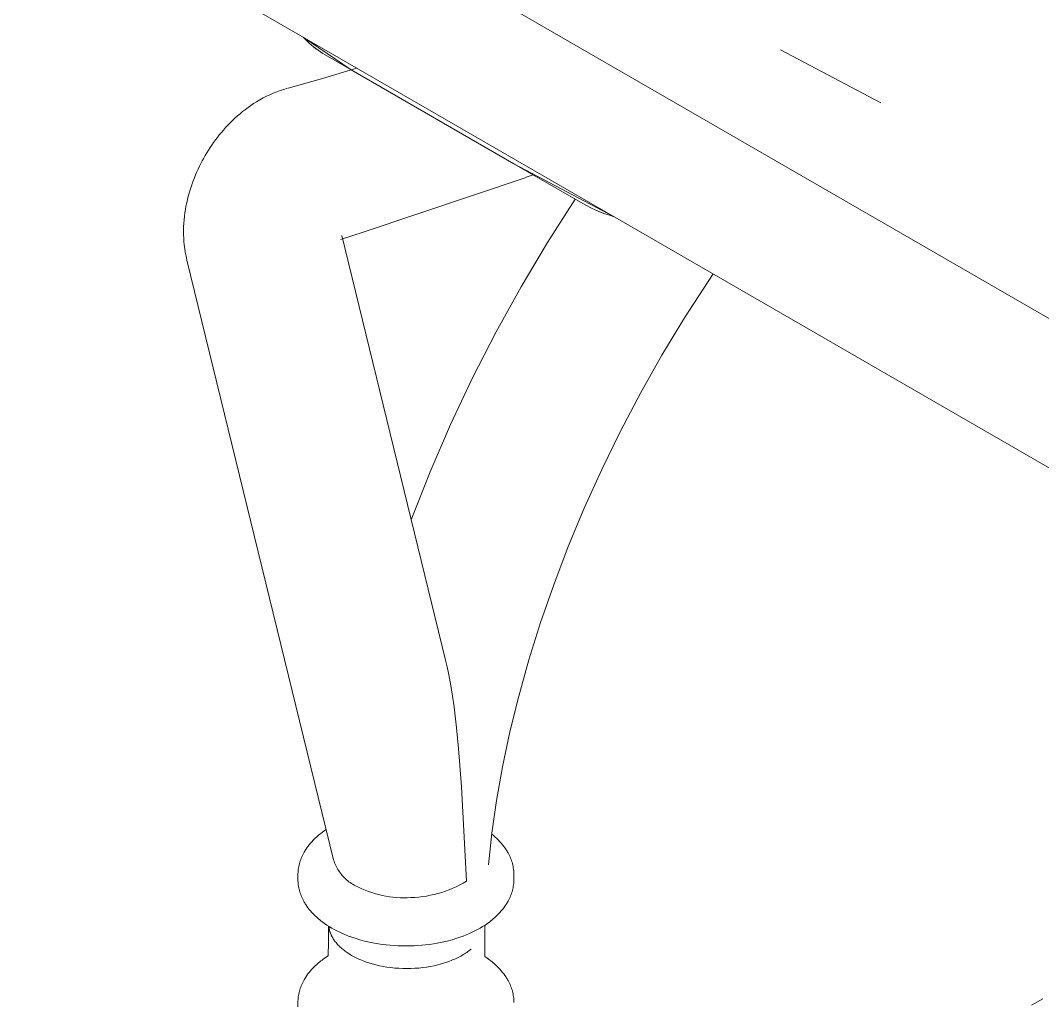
# Model space of a CAD drawing. Header units: inches. Extents: x -7 to 144, y -3 to 95.
# Drawn here: x 112.01 to 119.74, y 61.13 to 68.55 of the extents above; entities that cross this region are included whole.
import ezdxf

# ---------------------------------------------------------------- set-up
doc = ezdxf.new("R2010")
doc.units = ezdxf.units.IN
doc.linetypes.add('HIDDEN', pattern=[1.905, 1.27, -0.635])
doc.layers.add('ZANO_R', color=7, linetype='Continuous', lineweight=0)
doc.layers.add('ZANO_R_przerywana', color=250, linetype='HIDDEN', lineweight=0)

msp = doc.modelspace()

# ---------------------------------------------------------------- linework, layer by layer
at = {"layer": 'ZANO_R'}
for p, q in [((120.21589, 66.04999), (112.1434, 70.71064)), ((120.08463, 64.99766), (112.01214, 69.65831)), ((114.16518, 68.40781), (114.15077, 68.42358)), ((114.1652, 68.40784), (114.15077, 68.42358)), ((114.15077, 68.42358), (114.51223, 68.17737)), ((114.18011, 68.39255), (114.16518, 68.40781)), ((114.18015, 68.39259), (114.1652, 68.40784)), ((114.19556, 68.37781), (114.18011, 68.39255)), ((114.19561, 68.37786), (114.18015, 68.39259)), ((114.21151, 68.3636), (114.19556, 68.37781)), ((114.21155, 68.36366), (114.19561, 68.37786)), ((114.22792, 68.34994), (114.21151, 68.3636)), ((114.22797, 68.35), (114.21155, 68.36366)), ((114.24479, 68.33684), (114.22792, 68.34994)), ((114.24484, 68.3369), (114.22797, 68.35)), ((114.2621, 68.32433), (114.24479, 68.33684)), ((114.26214, 68.32438), (114.24484, 68.3369)), ((114.27982, 68.31241), (114.2621, 68.32433)), ((114.27985, 68.31245), (114.26214, 68.32438)), ((114.29794, 68.3011), (114.27982, 68.31241)), ((114.29795, 68.30113), (114.27985, 68.31245)), ((117.7577, 68.3283), (118.51658, 67.92767)), ((117.7577, 68.3283), (118.51658, 67.92767)), ((114.31643, 68.29042), (114.29794, 68.3011)), ((114.31643, 68.29042), (114.29795, 68.30113)), ((114.51223, 68.17737), (114.31643, 68.29042)), ((114.51223, 68.17737), (114.31643, 68.29042)), ((114.29574, 68.11154), (114.5542, 68.19065)), ((114.51223, 68.17737), (115.74241, 67.46713)), ((114.03555, 68.03828), (114.29574, 68.11154)), ((113.92266, 67.99971), (113.94962, 68.01053)), ((113.94962, 68.01053), (113.97691, 68.02044)), ((113.97691, 68.02044), (114.00451, 68.02942)), ((114.00451, 68.02942), (114.03241, 68.03745)), ((113.77538, 67.92144), (113.79693, 67.93502)), ((113.79693, 67.93502), (113.82315, 67.95054)), ((113.82315, 67.95054), (113.84746, 67.96395)), ((113.84746, 67.96395), (113.87217, 67.97662)), ((113.87217, 67.97662), (113.89725, 67.98855)), ((113.89725, 67.98855), (113.92266, 67.99971)), ((113.67218, 67.84488), (113.69219, 67.8613)), ((113.69219, 67.8613), (113.71259, 67.87722)), ((113.71259, 67.87722), (113.73337, 67.89264)), ((113.73337, 67.89264), (113.75419, 67.9073)), ((113.75419, 67.9073), (113.77538, 67.92144)), ((113.58015, 67.75817), (113.59767, 67.77622)), ((113.59767, 67.77622), (113.6156, 67.79388)), ((113.6156, 67.79388), (113.6339, 67.81115)), ((113.6339, 67.81115), (113.65258, 67.828)), ((113.65258, 67.828), (113.67218, 67.84488)), ((113.51563, 67.68444), (113.53119, 67.70336)), ((113.53119, 67.70336), (113.54714, 67.72196)), ((113.54714, 67.72196), (113.56346, 67.74024)), ((113.56346, 67.74024), (113.58015, 67.75817)), ((113.45872, 67.608), (113.4724, 67.62751)), ((113.4724, 67.62751), (113.48644, 67.64676)), ((113.48644, 67.64676), (113.50086, 67.66575)), ((113.50086, 67.66575), (113.51563, 67.68444)), ((113.40918, 67.5299), (113.42103, 67.54976)), ((113.42103, 67.54976), (113.43324, 67.5694)), ((113.43324, 67.5694), (113.4458, 67.58881)), ((113.4458, 67.58881), (113.45872, 67.608)), ((113.36546, 67.44843), (113.37583, 67.46909)), ((113.37583, 67.46909), (113.38658, 67.48956)), ((113.38658, 67.48956), (113.3977, 67.50984)), ((113.3977, 67.50984), (113.40918, 67.5299)), ((116.26514, 67.16533), (115.74241, 67.46713)), ((116.26514, 67.16533), (115.74241, 67.46713)), ((115.74241, 67.46713), (116.50129, 67.0665)), ((113.33585, 67.38344), (113.34531, 67.40529)), ((113.34531, 67.40529), (113.35518, 67.42696)), ((113.35518, 67.42696), (113.36546, 67.44843)), ((113.30167, 67.29251), (113.30958, 67.31565)), ((113.30958, 67.31565), (113.31796, 67.33862)), ((113.31796, 67.33862), (113.32681, 67.36142)), ((113.32681, 67.36142), (113.33585, 67.38344)), ((115.83539, 67.36416), (114.60337, 66.94985)), ((115.88818, 67.38297), (115.83675, 67.36465)), ((115.88818, 67.38297), (115.83675, 67.36465)), ((113.28049, 67.22097), (113.28709, 67.24517)), ((113.28709, 67.24517), (113.29423, 67.26921)), ((113.29423, 67.26921), (113.30167, 67.29251)), ((113.26374, 67.14693), (113.26886, 67.17217)), ((113.26886, 67.17217), (113.27441, 67.19663)), ((113.27441, 67.19663), (113.28049, 67.22097)), ((115.99602, 66.8713), (116.20623, 67.19934)), ((116.29735, 67.14784), (116.26514, 67.16533)), ((116.29735, 67.14784), (116.26514, 67.16533)), ((113.252, 67.07057), (113.2553, 67.09611)), ((113.2553, 67.09611), (113.25922, 67.12157)), ((113.25922, 67.12157), (113.26374, 67.14693)), ((116.33014, 67.13145), (116.29735, 67.14784)), ((116.33014, 67.13145), (116.29735, 67.14784)), ((116.36345, 67.11617), (116.33014, 67.13145)), ((116.36345, 67.11617), (116.33014, 67.13145)), ((116.39726, 67.10202), (116.36345, 67.11617)), ((116.39726, 67.10202), (116.36345, 67.11617)), ((116.43153, 67.08902), (116.39726, 67.10202)), ((116.43153, 67.08902), (116.39726, 67.10202)), ((116.46622, 67.07717), (116.43153, 67.08902)), ((116.46622, 67.07717), (116.43153, 67.08902)), ((116.50129, 67.0665), (116.46622, 67.07717)), ((116.50129, 67.0665), (116.46622, 67.07717)), ((113.24585, 66.99118), (113.2472, 67.0177)), ((113.2472, 67.0177), (113.24925, 67.04417)), ((113.24925, 67.04417), (113.252, 67.07057)), ((113.24515, 66.95444), (113.2452, 66.96465)), ((113.24547, 66.92948), (113.24515, 66.95444)), ((113.2452, 66.96465), (113.24585, 66.99118)), ((113.24646, 66.90452), (113.24547, 66.92948)), ((114.60337, 66.94985), (114.43114, 66.89559)), ((114.44134, 66.92471), (115.22612, 63.71519)), ((113.24812, 66.8796), (113.24646, 66.90452)), ((113.25045, 66.85474), (113.24812, 66.8796)), ((113.25399, 66.82623), (113.25045, 66.85474)), ((115.79652, 66.53664), (115.99602, 66.8713)), ((113.25845, 66.79786), (113.25399, 66.82623)), ((113.26385, 66.76966), (113.25845, 66.79786)), ((113.2702, 66.74166), (113.26385, 66.76966)), ((114.3794, 62.20536), (113.27088, 66.73886)), ((117.24949, 66.63452), (117.21112, 66.57747)), ((115.60794, 66.1957), (115.79652, 66.53664)), ((117.21112, 66.57747), (117.03269, 66.30146)), ((117.03269, 66.30146), (116.86244, 66.01995)), ((115.43048, 65.84885), (115.60794, 66.1957)), ((116.86244, 66.01995), (116.701, 65.73411)), ((115.26433, 65.49644), (115.43048, 65.84885)), ((116.701, 65.73411), (116.549, 65.44525)), ((115.10966, 65.13884), (115.26433, 65.49644)), ((116.549, 65.44525), (116.40695, 65.15463)), ((116.40695, 65.15463), (116.27526, 64.86351)), ((114.96663, 64.77643), (115.10966, 65.13884)), ((116.27526, 64.86351), (116.15422, 64.57311)), ((116.15422, 64.57311), (116.04407, 64.28462)), ((116.04407, 64.28462), (115.94492, 63.99924)), ((115.94492, 63.99924), (115.85678, 63.71799)), ((115.23793, 63.66456), (115.22612, 63.71519)), ((115.85678, 63.71799), (115.77959, 63.44188)), ((115.24801, 63.61732), (115.23793, 63.66456)), ((115.26571, 63.52369), (115.24801, 63.61732)), ((115.27895, 63.44297), (115.26571, 63.52369)), ((115.29053, 63.36296), (115.27895, 63.44297)), ((115.77959, 63.44188), (115.71317, 63.17182)), ((115.30988, 63.20416), (115.29053, 63.36296)), ((115.32521, 63.04813), (115.30988, 63.20416)), ((115.71317, 63.17182), (115.65731, 62.90864)), ((115.34711, 62.75689), (115.32521, 63.04813)), ((115.65731, 62.90864), (115.61169, 62.6531)), ((115.38537, 62.04427), (115.34711, 62.75689)), ((115.61169, 62.6531), (115.57595, 62.40582)), ((114.22581, 62.35363), (114.23345, 62.36135)), ((114.23345, 62.36135), (114.24129, 62.36896)), ((114.24129, 62.36896), (114.24934, 62.37647)), ((114.24934, 62.37647), (114.25759, 62.38388)), ((114.25759, 62.38388), (114.26604, 62.39117)), ((114.26604, 62.39117), (114.27469, 62.39835)), ((114.27469, 62.39835), (114.28353, 62.40542)), ((114.28353, 62.40542), (114.29256, 62.41237)), ((114.29256, 62.41237), (114.30783, 62.42357)), ((114.30783, 62.42357), (114.32341, 62.43434)), ((115.57595, 62.40582), (115.54965, 62.16731)), ((115.57529, 62.40063), (115.58896, 62.38929)), ((115.58896, 62.38929), (115.60214, 62.37767)), ((115.60214, 62.37767), (115.61482, 62.36578)), ((115.61482, 62.36578), (115.62698, 62.35363)), ((114.16904, 62.28269), (114.17732, 62.29502)), ((114.17732, 62.29502), (114.18609, 62.30715)), ((114.18609, 62.30715), (114.19534, 62.31909)), ((114.19534, 62.31909), (114.20505, 62.33082)), ((114.20505, 62.33082), (114.21521, 62.34233)), ((114.21521, 62.34233), (114.22581, 62.35363)), ((115.62698, 62.35363), (115.63759, 62.34233)), ((115.63759, 62.34233), (115.64775, 62.33082)), ((115.64775, 62.33082), (115.65746, 62.31909)), ((115.65746, 62.31909), (115.6667, 62.30715)), ((115.6667, 62.30715), (115.67547, 62.29502)), ((115.67547, 62.29502), (115.68375, 62.28269)), ((114.12748, 62.19723), (114.13111, 62.20749)), ((114.13111, 62.20749), (114.13505, 62.21766)), ((114.13505, 62.21766), (114.13932, 62.22775)), ((114.13932, 62.22775), (114.1439, 62.23775)), ((114.1439, 62.23775), (114.14879, 62.24766)), ((114.14879, 62.24766), (114.15399, 62.25747)), ((114.15399, 62.25747), (114.15756, 62.26384)), ((114.15756, 62.26384), (114.16126, 62.27017)), ((114.16126, 62.27017), (114.16509, 62.27645)), ((114.16509, 62.27645), (114.16904, 62.28269)), ((115.68375, 62.28269), (115.6877, 62.27645)), ((115.6877, 62.27645), (115.69153, 62.27017)), ((115.69153, 62.27017), (115.69523, 62.26384)), ((115.69523, 62.26384), (115.6988, 62.25747)), ((115.6988, 62.25747), (115.704, 62.24766)), ((115.704, 62.24766), (115.7089, 62.23775)), ((115.7089, 62.23775), (115.71348, 62.22775)), ((115.71348, 62.22775), (115.71774, 62.21766)), ((115.71774, 62.21766), (115.72169, 62.20749)), ((115.72169, 62.20749), (115.72531, 62.19723)), ((114.11149, 62.12332), (114.11274, 62.13403)), ((114.11274, 62.13403), (114.11433, 62.14471)), ((114.11433, 62.14471), (114.11628, 62.15535)), ((114.11628, 62.15535), (114.11858, 62.16595)), ((114.11858, 62.16595), (114.12123, 62.1765)), ((114.12123, 62.1765), (114.12419, 62.1869)), ((114.12419, 62.1869), (114.12748, 62.19723)), ((114.3794, 62.20536), (114.38297, 62.19452)), ((114.38297, 62.19452), (114.38692, 62.1838)), ((114.38692, 62.1838), (114.39123, 62.17323)), ((114.39123, 62.17323), (114.39591, 62.16281)), ((114.39591, 62.16281), (114.40095, 62.15256)), ((114.40095, 62.15256), (114.40635, 62.14249)), ((114.40635, 62.14249), (114.41209, 62.13262)), ((114.41209, 62.13262), (114.41817, 62.12295)), ((115.72531, 62.19723), (115.7286, 62.1869)), ((115.7286, 62.1869), (115.73157, 62.1765)), ((115.73157, 62.1765), (115.73421, 62.16595)), ((115.73421, 62.16595), (115.73651, 62.15535)), ((115.73651, 62.15535), (115.73846, 62.14471)), ((115.73846, 62.14471), (115.74006, 62.13403)), ((115.74006, 62.13403), (115.74131, 62.12332)), ((114.10988, 62.09104), (114.11006, 62.10182)), ((114.10988, 62.05889), (114.10988, 62.09104)), ((114.11006, 62.04811), (114.10988, 62.05889)), ((114.11006, 62.10182), (114.1106, 62.11258)), ((114.1106, 62.11258), (114.11149, 62.12332)), ((114.41817, 62.12295), (114.42458, 62.1135)), ((114.42458, 62.1135), (114.43132, 62.10428)), ((114.43132, 62.10428), (114.43837, 62.0953)), ((114.43837, 62.0953), (114.44573, 62.08657)), ((114.44573, 62.08657), (114.45339, 62.0781)), ((114.45339, 62.0781), (114.46135, 62.0699)), ((114.46135, 62.0699), (114.46958, 62.06198)), ((114.46958, 62.06198), (114.47808, 62.05436)), ((114.47808, 62.05436), (114.48684, 62.04703)), ((115.74131, 62.12332), (115.7422, 62.11258)), ((115.7422, 62.11258), (115.74273, 62.10182)), ((115.74273, 62.10182), (115.74291, 62.09104)), ((115.74291, 62.05889), (115.74273, 62.04811)), ((115.74291, 62.05889), (115.74291, 62.09104)), ((114.1106, 62.03735), (114.11006, 62.04811)), ((114.11149, 62.02661), (114.1106, 62.03735)), ((114.11274, 62.01589), (114.11149, 62.02661)), ((114.11433, 62.00522), (114.11274, 62.01589)), ((114.11628, 61.99458), (114.11433, 62.00522)), ((114.11858, 61.98398), (114.11628, 61.99458)), ((114.12123, 61.97343), (114.11858, 61.98398)), ((114.48684, 62.04703), (114.49585, 62.04002)), ((114.49585, 62.04002), (114.5051, 62.03332)), ((114.5051, 62.03332), (114.51458, 62.02694)), ((114.51458, 62.02694), (114.52427, 62.0209)), ((114.52427, 62.0209), (114.53417, 62.0152)), ((114.53417, 62.0152), (114.54425, 62.00985)), ((114.54425, 62.00985), (114.56851, 61.99765)), ((114.56851, 61.99765), (114.59316, 61.98628)), ((114.59316, 61.98628), (114.6182, 61.97575)), ((114.6182, 61.97575), (114.64357, 61.96609)), ((115.22493, 61.96866), (115.2527, 61.97894)), ((115.2527, 61.97894), (115.2801, 61.99017)), ((115.2801, 61.99017), (115.3071, 62.00233)), ((115.3071, 62.00233), (115.33367, 62.01541)), ((115.33367, 62.01541), (115.35977, 62.02939)), ((115.35977, 62.02939), (115.38537, 62.04427)), ((115.73421, 61.98398), (115.73157, 61.97343)), ((115.73651, 61.99458), (115.73421, 61.98398)), ((115.73846, 62.00522), (115.73651, 61.99458)), ((115.74006, 62.01589), (115.73846, 62.00522)), ((115.74131, 62.02661), (115.74006, 62.01589)), ((115.7422, 62.03735), (115.74131, 62.02661)), ((115.74273, 62.04811), (115.7422, 62.03735)), ((114.12419, 61.96303), (114.12123, 61.97343)), ((114.12748, 61.9527), (114.12419, 61.96303)), ((114.13111, 61.94244), (114.12748, 61.9527)), ((114.13505, 61.93227), (114.13111, 61.94244)), ((114.13932, 61.92218), (114.13505, 61.93227)), ((114.1439, 61.91218), (114.13932, 61.92218)), ((114.14879, 61.90227), (114.1439, 61.91218)), ((114.15399, 61.89246), (114.14879, 61.90227)), ((114.64357, 61.96609), (114.66926, 61.95731)), ((114.66926, 61.95731), (114.69524, 61.9494)), ((114.69524, 61.9494), (114.72147, 61.94239)), ((114.72147, 61.94239), (114.74792, 61.93628)), ((114.74792, 61.93628), (114.77457, 61.93107)), ((114.77457, 61.93107), (114.80138, 61.92678)), ((114.80138, 61.92678), (114.82832, 61.92341)), ((114.82832, 61.92341), (114.85536, 61.92096)), ((114.85536, 61.92096), (114.88247, 61.91943)), ((114.88247, 61.91943), (114.90962, 61.91883)), ((114.90962, 61.91883), (114.93677, 61.91916)), ((114.93677, 61.91916), (114.96389, 61.92042)), ((114.96389, 61.92042), (114.99347, 61.92176)), ((114.99347, 61.92176), (115.02299, 61.92412)), ((115.02299, 61.92412), (115.05241, 61.92749)), ((115.05241, 61.92749), (115.0817, 61.93187)), ((115.0817, 61.93187), (115.11081, 61.93725)), ((115.11081, 61.93725), (115.13973, 61.94363)), ((115.13973, 61.94363), (115.16841, 61.951)), ((115.16841, 61.951), (115.19682, 61.95934)), ((115.19682, 61.95934), (115.22493, 61.96866)), ((115.704, 61.90227), (115.6988, 61.89246)), ((115.7089, 61.91218), (115.704, 61.90227)), ((115.71348, 61.92218), (115.7089, 61.91218)), ((115.71774, 61.93227), (115.71348, 61.92218)), ((115.72169, 61.94244), (115.71774, 61.93227)), ((115.72531, 61.9527), (115.72169, 61.94244)), ((115.7286, 61.96303), (115.72531, 61.9527)), ((115.73157, 61.97343), (115.7286, 61.96303)), ((114.15756, 61.88609), (114.15399, 61.89246)), ((114.16126, 61.87976), (114.15756, 61.88609)), ((114.16509, 61.87348), (114.16126, 61.87976)), ((114.16904, 61.86724), (114.16509, 61.87348)), ((114.17733, 61.85491), (114.16904, 61.86724)), ((114.18609, 61.84277), (114.17733, 61.85491)), ((114.19534, 61.83084), (114.18609, 61.84277)), ((114.20505, 61.81911), (114.19534, 61.83084)), ((115.65746, 61.83084), (115.64775, 61.81911)), ((115.6667, 61.84277), (115.65746, 61.83084)), ((115.67547, 61.85491), (115.6667, 61.84277)), ((115.68375, 61.86724), (115.67547, 61.85491)), ((115.6877, 61.87348), (115.68375, 61.86724)), ((115.69153, 61.87976), (115.6877, 61.87348)), ((115.69523, 61.88609), (115.69153, 61.87976)), ((115.6988, 61.89246), (115.69523, 61.88609)), ((114.21521, 61.8076), (114.20505, 61.81911)), ((114.22582, 61.7963), (114.21521, 61.8076)), ((114.23345, 61.78858), (114.22582, 61.7963)), ((114.24129, 61.78097), (114.23345, 61.78858)), ((114.24934, 61.77346), (114.24129, 61.78097)), ((114.25759, 61.76605), (114.24934, 61.77346)), ((114.26604, 61.75876), (114.25759, 61.76605)), ((114.27469, 61.75158), (114.26604, 61.75876)), ((114.28353, 61.74451), (114.27469, 61.75158)), ((114.29256, 61.73756), (114.28353, 61.74451)), ((115.56926, 61.74451), (115.56024, 61.73756)), ((115.5781, 61.75158), (115.56926, 61.74451)), ((115.58675, 61.75876), (115.5781, 61.75158)), ((115.5952, 61.76605), (115.58675, 61.75876)), ((115.60346, 61.77346), (115.5952, 61.76605)), ((115.61151, 61.78096), (115.60346, 61.77346)), ((115.61935, 61.78858), (115.61151, 61.78096)), ((115.62698, 61.7963), (115.61935, 61.78858)), ((115.63759, 61.8076), (115.62698, 61.7963)), ((115.64775, 61.81911), (115.63759, 61.8076)), ((114.30982, 61.72494), (114.29256, 61.73756)), ((114.32772, 61.71273), (114.30982, 61.72494)), ((114.34624, 61.70091), (114.32772, 61.71273)), ((114.34094, 61.5829), (114.34187, 61.70363)), ((114.34399, 61.69856), (114.34349, 61.70261)), ((114.34457, 61.69451), (114.34399, 61.69856)), ((114.34523, 61.69047), (114.34457, 61.69451)), ((114.34598, 61.68644), (114.34523, 61.69047)), ((114.34681, 61.68241), (114.34598, 61.68644)), ((114.36534, 61.6895), (114.34624, 61.70091)), ((114.34772, 61.67839), (114.34681, 61.68241)), ((114.34871, 61.67439), (114.34772, 61.67839)), ((114.34979, 61.67039), (114.34871, 61.67439)), ((114.35094, 61.66641), (114.34979, 61.67039)), ((114.35218, 61.66243), (114.35094, 61.66641)), ((114.38491, 61.67857), (114.36534, 61.6895)), ((114.40504, 61.66806), (114.38491, 61.67857)), ((114.42569, 61.65797), (114.40504, 61.66806)), ((115.44775, 61.66806), (115.4271, 61.65797)), ((115.46788, 61.67857), (115.44775, 61.66806)), ((115.48745, 61.68951), (115.46788, 61.67857)), ((115.50656, 61.70091), (115.48745, 61.68951)), ((115.52507, 61.71273), (115.50656, 61.70091)), ((115.52335, 61.71159), (115.52211, 61.5764)), ((115.54297, 61.72494), (115.52507, 61.71273)), ((115.56024, 61.73756), (115.54297, 61.72494)), ((114.35349, 61.65847), (114.35218, 61.66243)), ((114.35489, 61.65453), (114.35349, 61.65847)), ((114.35636, 61.6506), (114.35489, 61.65453)), ((114.35791, 61.64668), (114.35636, 61.6506)), ((114.35954, 61.64278), (114.35791, 61.64668)), ((114.36125, 61.6389), (114.35954, 61.64278)), ((114.36303, 61.63503), (114.36125, 61.6389)), ((114.36489, 61.63119), (114.36303, 61.63503)), ((114.36883, 61.62355), (114.36489, 61.63119)), ((114.37306, 61.616), (114.36883, 61.62355)), ((114.37758, 61.60853), (114.37306, 61.616)), ((114.38237, 61.60116), (114.37758, 61.60853)), ((114.38744, 61.59388), (114.38237, 61.60116)), ((114.39277, 61.58671), (114.38744, 61.59388)), ((114.44686, 61.64831), (114.42569, 61.65797)), ((114.46994, 61.63851), (114.44686, 61.64831)), ((114.49355, 61.6292), (114.46994, 61.63851)), ((114.51767, 61.62041), (114.49355, 61.6292)), ((114.54226, 61.61214), (114.51767, 61.62041)), ((114.57793, 61.6013), (114.54226, 61.61214)), ((114.61443, 61.59155), (114.57793, 61.6013)), ((114.65166, 61.58289), (114.61443, 61.59155)), ((115.23837, 61.59155), (115.20113, 61.58289)), ((115.27486, 61.6013), (115.23837, 61.59155)), ((115.31053, 61.61214), (115.27486, 61.6013)), ((115.33513, 61.62041), (115.31053, 61.61214)), ((115.35924, 61.6292), (115.33513, 61.62041)), ((115.38286, 61.63851), (115.35924, 61.6292)), ((115.40594, 61.64831), (115.38286, 61.63851)), ((115.4271, 61.65797), (115.40594, 61.64831)), ((114.33837, 61.47973), (114.34094, 61.5829)), ((114.39835, 61.57964), (114.39277, 61.58671)), ((114.40418, 61.57268), (114.39835, 61.57964)), ((114.41026, 61.56584), (114.40418, 61.57268)), ((114.41656, 61.55911), (114.41026, 61.56584)), ((114.42308, 61.55251), (114.41656, 61.55911)), ((114.42981, 61.54603), (114.42308, 61.55251)), ((114.43675, 61.53968), (114.42981, 61.54603)), ((114.44388, 61.53345), (114.43675, 61.53968)), ((114.45119, 61.52736), (114.44388, 61.53345)), ((114.45868, 61.52141), (114.45119, 61.52736)), ((114.46634, 61.51559), (114.45868, 61.52141)), ((114.47415, 61.50991), (114.46634, 61.51559)), ((114.68955, 61.57535), (114.65166, 61.58289)), ((114.71868, 61.57038), (114.68955, 61.57535)), ((114.74792, 61.56609), (114.71868, 61.57038)), ((114.77726, 61.56246), (114.74792, 61.56609)), ((114.80666, 61.55951), (114.77726, 61.56246)), ((114.83654, 61.55718), (114.80666, 61.55951)), ((114.86647, 61.55552), (114.83654, 61.55718)), ((114.89643, 61.55453), (114.86647, 61.55552)), ((114.9264, 61.5542), (114.89643, 61.55453)), ((114.95637, 61.55453), (114.9264, 61.5542)), ((114.98633, 61.55552), (114.95637, 61.55453)), ((115.01626, 61.55719), (114.98633, 61.55552)), ((115.04614, 61.55951), (115.01626, 61.55719)), ((115.07554, 61.56246), (115.04614, 61.55951)), ((115.10487, 61.56609), (115.07554, 61.56246)), ((115.13411, 61.57038), (115.10487, 61.56609)), ((115.16324, 61.57535), (115.13411, 61.57038)), ((115.20113, 61.58289), (115.16324, 61.57535)), ((115.39464, 61.51219), (115.38609, 61.50614)), ((115.40301, 61.5184), (115.39464, 61.51219)), ((115.41119, 61.52476), (115.40301, 61.5184)), ((115.41917, 61.53129), (115.41119, 61.52476)), ((115.52211, 61.5764), (115.52316, 61.47409)), ((114.26604, 61.4268), (114.27469, 61.43398)), ((114.27469, 61.43398), (114.28353, 61.44105)), ((114.28353, 61.44105), (114.29256, 61.448)), ((114.29256, 61.448), (114.30377, 61.45628)), ((114.30377, 61.45628), (114.31514, 61.46433)), ((114.31514, 61.46433), (114.32668, 61.47215)), ((114.32668, 61.47215), (114.33837, 61.47973)), ((114.48211, 61.50436), (114.47415, 61.50991)), ((114.4902, 61.49896), (114.48211, 61.50436)), ((114.49843, 61.49369), (114.4902, 61.49896)), ((114.50677, 61.48857), (114.49843, 61.49369)), ((114.51522, 61.48359), (114.50677, 61.48857)), ((114.52459, 61.4783), (114.51522, 61.48359)), ((114.53425, 61.47308), (114.52459, 61.4783)), ((114.5442, 61.46795), (114.53425, 61.47308)), ((114.55443, 61.4629), (114.5442, 61.46795)), ((114.56495, 61.45795), (114.55443, 61.4629)), ((114.57575, 61.4531), (114.56495, 61.45795)), ((114.58683, 61.44837), (114.57575, 61.4531)), ((114.59818, 61.44374), (114.58683, 61.44837)), ((114.62169, 61.43488), (114.59818, 61.44374)), ((114.64624, 61.42656), (114.62169, 61.43488)), ((115.24392, 61.43488), (115.21937, 61.42656)), ((115.26743, 61.44374), (115.24392, 61.43488)), ((115.27878, 61.44837), (115.26743, 61.44374)), ((115.28986, 61.4531), (115.27878, 61.44837)), ((115.30066, 61.45795), (115.28986, 61.4531)), ((115.31118, 61.4629), (115.30066, 61.45795)), ((115.32141, 61.46795), (115.31118, 61.4629)), ((115.33136, 61.47308), (115.32141, 61.46795)), ((115.34102, 61.4783), (115.33136, 61.47308)), ((115.35039, 61.48359), (115.34102, 61.4783)), ((115.35952, 61.48898), (115.35039, 61.48359)), ((115.36852, 61.49454), (115.35952, 61.48898)), ((115.37738, 61.50026), (115.36852, 61.49454)), ((115.38609, 61.50614), (115.37738, 61.50026)), ((115.52316, 61.47409), (115.54192, 61.46136)), ((115.54192, 61.46136), (115.56024, 61.448)), ((115.56024, 61.448), (115.56926, 61.44105)), ((115.56926, 61.44105), (115.5781, 61.43398)), ((115.5781, 61.43398), (115.58675, 61.4268)), ((114.19534, 61.35472), (114.20505, 61.36645)), ((114.20505, 61.36645), (114.21521, 61.37797)), ((114.21521, 61.37797), (114.22581, 61.38926)), ((114.22581, 61.38926), (114.23345, 61.39698)), ((114.23345, 61.39698), (114.24129, 61.4046)), ((114.24129, 61.4046), (114.24934, 61.41211)), ((114.24934, 61.41211), (114.25759, 61.41951)), ((114.25759, 61.41951), (114.26604, 61.4268)), ((114.67178, 61.41884), (114.64624, 61.42656)), ((114.69825, 61.41177), (114.67178, 61.41884)), ((114.72557, 61.40541), (114.69825, 61.41177)), ((114.75367, 61.39979), (114.72557, 61.40541)), ((114.78244, 61.39496), (114.75367, 61.39979)), ((114.8118, 61.39096), (114.78244, 61.39496)), ((114.84162, 61.38781), (114.8118, 61.39096)), ((114.87182, 61.38555), (114.84162, 61.38781)), ((114.90225, 61.38418), (114.87182, 61.38555)), ((114.93281, 61.38373), (114.90225, 61.38418)), ((114.96336, 61.38418), (114.93281, 61.38373)), ((114.9938, 61.38555), (114.96336, 61.38418)), ((115.02399, 61.38781), (114.9938, 61.38555)), ((115.05381, 61.39096), (115.02399, 61.38781)), ((115.08317, 61.39496), (115.05381, 61.39096)), ((115.11194, 61.39979), (115.08317, 61.39496)), ((115.14004, 61.40541), (115.11194, 61.39979)), ((115.16736, 61.41177), (115.14004, 61.40541)), ((115.19383, 61.41884), (115.16736, 61.41177)), ((115.21937, 61.42656), (115.19383, 61.41884)), ((115.58675, 61.4268), (115.5952, 61.41951)), ((115.5952, 61.41951), (115.60346, 61.41211)), ((115.60346, 61.41211), (115.6115, 61.4046)), ((115.6115, 61.4046), (115.61935, 61.39698)), ((115.61935, 61.39698), (115.62698, 61.38926)), ((115.62698, 61.38926), (115.63759, 61.37797)), ((115.63759, 61.37797), (115.64775, 61.36645)), ((115.64775, 61.36645), (115.65746, 61.35472)), ((114.1439, 61.27339), (114.14879, 61.28329)), ((114.14879, 61.28329), (114.15399, 61.2931)), ((114.15399, 61.2931), (114.15756, 61.29947)), ((114.15756, 61.29947), (114.16126, 61.3058)), ((114.16126, 61.3058), (114.16509, 61.31208)), ((114.16509, 61.31208), (114.16904, 61.31832)), ((114.16904, 61.31832), (114.17732, 61.33065)), ((114.17732, 61.33065), (114.18609, 61.34279)), ((114.18609, 61.34279), (114.19534, 61.35472)), ((115.65746, 61.35472), (115.6667, 61.34279)), ((115.6667, 61.34279), (115.67547, 61.33065)), ((115.67547, 61.33065), (115.68375, 61.31832)), ((115.68375, 61.31832), (115.6877, 61.31208)), ((115.6877, 61.31208), (115.69153, 61.3058)), ((115.69153, 61.3058), (115.69523, 61.29947)), ((115.69523, 61.29947), (115.6988, 61.2931)), ((115.6988, 61.2931), (115.704, 61.28329)), ((115.704, 61.28329), (115.7089, 61.27339)), ((114.11858, 61.20158), (114.12123, 61.21213)), ((114.12123, 61.21213), (114.12419, 61.22254)), ((114.12419, 61.22254), (114.12748, 61.23287)), ((114.12748, 61.23287), (114.13111, 61.24312)), ((114.13111, 61.24312), (114.13505, 61.2533)), ((114.13505, 61.2533), (114.13932, 61.26339)), ((114.13932, 61.26339), (114.1439, 61.27339)), ((115.7089, 61.27339), (115.71348, 61.26339)), ((115.71348, 61.26339), (115.71774, 61.2533)), ((115.71774, 61.2533), (115.72169, 61.24312)), ((115.72169, 61.24312), (115.72531, 61.23287)), ((115.72531, 61.23287), (115.7286, 61.22253)), ((115.7286, 61.22253), (115.73157, 61.21213)), ((115.73157, 61.21213), (115.73421, 61.20158)), ((114.10988, 61.12667), (114.11006, 61.13745)), ((114.10988, 61.09453), (114.10988, 61.12667)), ((114.11006, 61.13745), (114.1106, 61.14822)), ((114.1106, 61.14822), (114.11149, 61.15896)), ((114.11149, 61.15896), (114.11274, 61.16967)), ((114.11274, 61.16967), (114.11433, 61.18035)), ((114.11433, 61.18035), (114.11628, 61.19099)), ((114.11628, 61.19099), (114.11858, 61.20158)), ((115.73421, 61.20158), (115.73651, 61.19099)), ((115.73651, 61.19099), (115.73846, 61.18035)), ((115.73846, 61.18035), (115.74006, 61.16967)), ((115.74006, 61.16967), (115.74131, 61.15896)), ((115.74131, 61.15896), (115.7422, 61.14822)), ((115.7422, 61.14822), (115.74273, 61.13745)), ((115.74273, 61.13745), (115.74291, 61.12667))]:
    msp.add_line(p, q, dxfattribs=at)
at = {"layer": 'ZANO_R_przerywana', "ltscale": 0.05}
msp.add_line((116.365, 59.20582), (122.58143, 62.79488), dxfattribs=at)

doc.saveas('drawing.dxf')
